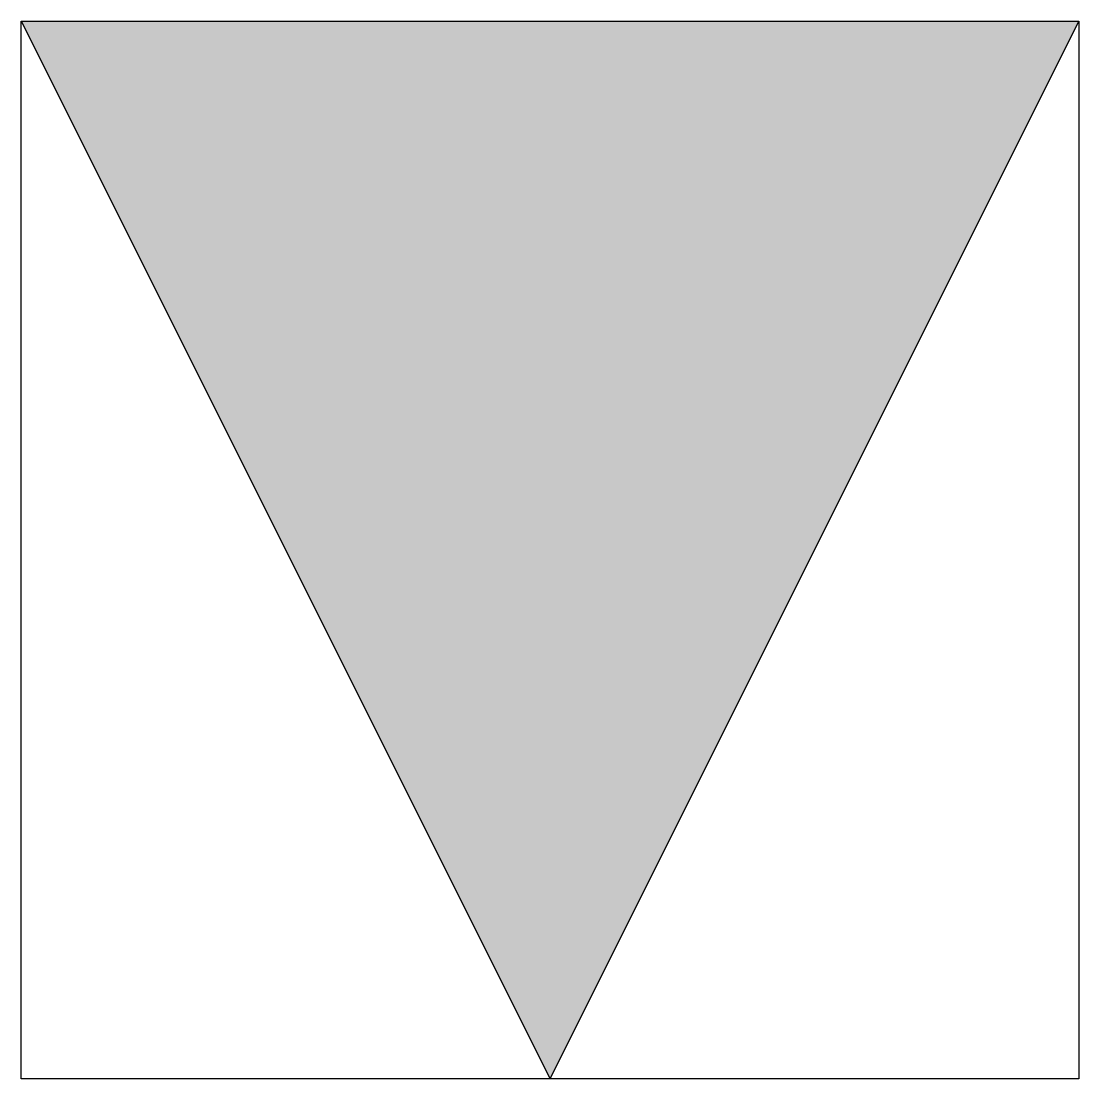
# Model space of a CAD drawing. Extents: x 0 to 0.3, y -0.3 to 0.
import ezdxf

# ---------------------------------------------------------------- set-up
doc = ezdxf.new("R2010")
doc.units = 0
doc.header["$LTSCALE"] = 0.2

msp = doc.modelspace()

# ---------------------------------------------------------------- hatches: boundary and pattern name
h = msp.add_hatch(color=256)
h.dxf.hatch_style = 1
h.paths.add_polyline_path([(0.15, -0.3), (0.3, 0), (0, 0)])

# ---------------------------------------------------------------- linework, layer by layer
for p, q in [((0, 0), (0.15, -0.3)), ((0.15, -0.3), (0.3, 0))]:
    msp.add_line(p, q)
at = {"flags": 128}
msp.add_lwpolyline([(0, 0), (0.3, 0), (0.3, -0.3), (0, -0.3)], close=True, dxfattribs=at)

doc.saveas('drawing.dxf')
